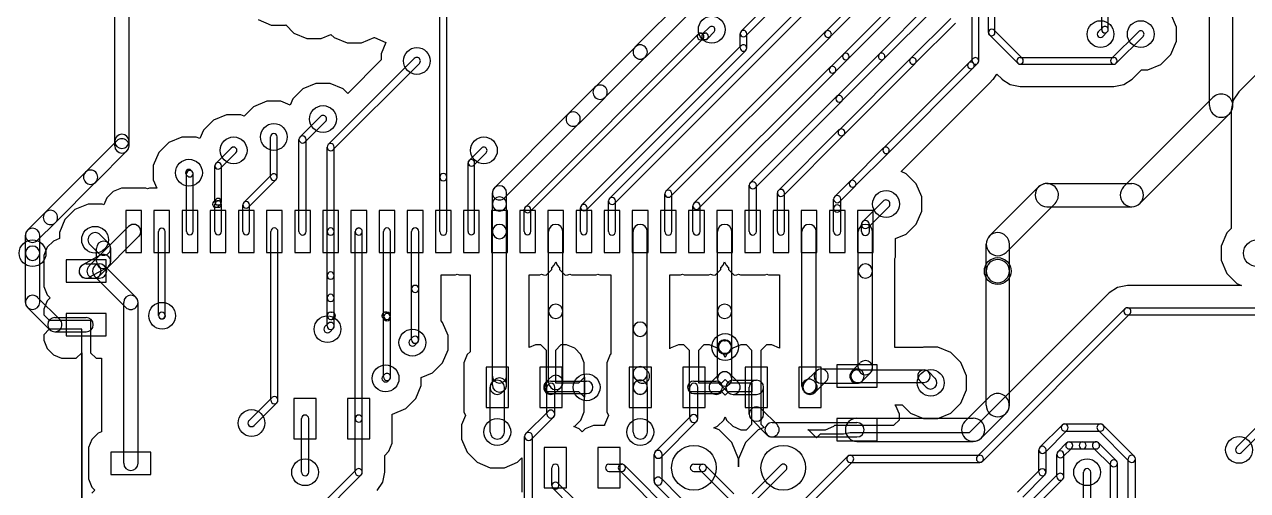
# Model space of a CAD drawing. Extents: x -29274 to 69862, y 24345 to 162744.
# Drawn here: x 15060 to 28745, y 36016 to 41228 of the extents above; entities that cross this region are included whole.
import ezdxf

# ---------------------------------------------------------------- set-up
doc = ezdxf.new("R2010")
doc.units = 0
doc.layers.add('BLACK', color=1, linetype='CONTINUOUS')

msp = doc.modelspace()

# ---------------------------------------------------------------- linework, layer by layer
at = {"layer": 'BLACK'}
for p, q in [((28320, 40320), (28320, 45120)), ((28580, 40320), (28580, 45120)), ((16070, 39921), (16070, 43347)), ((16230, 39921), (16230, 43347)), ((24024, 41147), (24823, 41946)), ((24077, 41094), (24876, 41893)), ((21894, 40977), (22693, 41776)), ((24224, 40896), (25074, 41746)), ((27113, 41170), (27113, 41870)), ((27187, 41170), (27187, 41870)), ((22007, 40864), (22806, 41663)), ((24276, 40844), (25126, 41694)), ((25663, 40820), (25663, 41638)), ((25737, 40820), (25737, 41638)), ((25845, 41138), (25845, 41470)), ((25919, 41138), (25919, 41470)), ((21606, 39283), (23771, 41448)), ((21663, 39226), (23828, 41391)), ((23079, 41152), (23373, 41446)), ((23131, 41100), (23425, 41394)), ((24624, 40897), (25173, 41446)), ((24677, 40844), (25226, 41393)), ((27949, 41199), (27888, 41346)), ((27949, 41199), (27888, 41346)), ((17674, 41282), (17820, 41221)), ((17674, 41282), (17820, 41221)), ((17820, 41221), (17979, 41221)), ((17820, 41221), (17979, 41221)), ((17979, 41221), (17983, 41223)), ((17979, 41221), (17983, 41223)), ((17983, 41223), (18074, 41132)), ((17983, 41223), (18074, 41132)), ((19706, 39520), (19706, 41324)), ((19786, 39520), (19786, 41324)), ((22648, 41122), (22723, 41197)), ((24974, 40846), (25424, 41296)), ((25026, 40794), (25476, 41244)), ((27074, 41146), (27124, 41196)), ((27949, 41040), (27949, 41199)), ((27949, 41040), (27949, 41199)), ((18074, 41132), (18220, 41071)), ((18074, 41132), (18220, 41071)), ((18220, 41071), (18379, 41071)), ((18220, 41071), (18379, 41071)), ((18379, 41071), (18489, 41117)), ((18379, 41071), (18489, 41117)), ((18489, 41117), (18524, 41082)), ((18489, 41117), (18524, 41082)), ((18524, 41082), (18670, 41021)), ((18524, 41082), (18670, 41021)), ((18829, 41021), (18974, 41082)), ((18829, 41021), (18974, 41082)), ((18974, 41082), (18976, 41082)), ((18974, 41082), (18976, 41082)), ((18976, 41082), (19104, 41028)), ((18976, 41082), (19104, 41028)), ((20664, 39186), (22598, 41120)), ((20716, 39134), (22650, 41068)), ((22236, 39363), (24021, 41148)), ((22293, 39306), (24078, 41091)), ((22625, 41132), (22675, 41132)), ((22625, 41058), (22675, 41058)), ((22701, 41069), (22776, 41144)), ((23068, 40965), (23068, 41125)), ((23142, 40965), (23142, 41125)), ((25856, 41111), (26173, 40794)), ((25909, 41164), (26226, 40847)), ((27126, 41094), (27176, 41144)), ((27224, 40846), (27524, 41146)), ((27276, 40794), (27576, 41094)), ((18670, 41021), (18829, 41021)), ((18670, 41021), (18829, 41021)), ((19104, 41028), (19051, 40900)), ((19104, 41028), (19051, 40900)), ((21293, 39206), (23078, 40991)), ((21346, 39153), (23131, 40938)), ((21893, 40976), (21444, 40527)), ((27888, 40894), (27949, 41040)), ((27888, 40894), (27949, 41040)), ((18458, 39885), (19421, 40848)), ((18515, 39828), (19478, 40791)), ((19051, 40831), (18677, 40457)), ((19051, 40831), (18677, 40457)), ((19051, 40900), (19051, 40831)), ((19051, 40900), (19051, 40831)), ((22006, 40863), (21557, 40414)), ((24224, 40896), (24074, 40746)), ((24276, 40844), (24126, 40694)), ((24149, 40422), (24623, 40896)), ((24174, 40047), (24973, 40846)), ((24201, 40370), (24675, 40844)), ((24227, 39994), (25026, 40793)), ((24674, 39847), (25623, 40796)), ((25624, 40796), (25674, 40846)), ((25676, 40744), (25726, 40794)), ((26200, 40857), (27250, 40857)), ((26200, 40783), (27250, 40783)), ((27776, 40782), (27888, 40894)), ((27776, 40782), (27888, 40894)), ((29077, 40903), (28647, 40473)), ((29077, 40903), (28647, 40473)), ((22551, 39228), (24071, 40748)), ((22607, 39172), (24127, 40692)), ((24727, 39794), (25676, 40743)), ((25903, 40617), (25940, 40674)), ((25903, 40617), (25940, 40674)), ((25940, 40674), (25995, 40620)), ((25940, 40674), (25995, 40620)), ((27453, 40617), (27557, 40721)), ((27453, 40617), (27557, 40721)), ((27557, 40721), (27629, 40721)), ((27557, 40721), (27629, 40721)), ((27629, 40721), (27776, 40782)), ((27629, 40721), (27776, 40782)), ((18321, 40569), (18174, 40508)), ((18321, 40569), (18174, 40508)), ((18480, 40569), (18321, 40569)), ((18480, 40569), (18321, 40569)), ((18626, 40508), (18480, 40569)), ((18626, 40508), (18480, 40569)), ((21443, 40526), (21144, 40227)), ((24903, 39617), (25853, 40567)), ((24903, 39617), (25853, 40567)), ((25853, 40567), (25900, 40616)), ((25853, 40567), (25900, 40616)), ((25900, 40616), (25902, 40617)), ((25900, 40616), (25902, 40617)), ((25902, 40617), (25903, 40617)), ((25902, 40617), (25903, 40617)), ((25995, 40620), (25997, 40617)), ((25995, 40620), (25997, 40617)), ((25997, 40617), (26090, 40555)), ((25997, 40617), (26090, 40555)), ((26090, 40555), (26199, 40533)), ((26090, 40555), (26199, 40533)), ((26199, 40533), (26199, 40534)), ((26199, 40534), (26200, 40533)), ((26199, 40533), (26199, 40534)), ((26199, 40534), (26200, 40533)), ((26200, 40533), (27250, 40533)), ((26200, 40533), (27250, 40533)), ((27250, 40533), (27360, 40555)), ((27250, 40533), (27360, 40555)), ((27360, 40555), (27453, 40617)), ((27360, 40555), (27453, 40617)), ((18062, 40396), (18032, 40327)), ((18062, 40396), (18032, 40327)), ((18174, 40508), (18062, 40396)), ((18174, 40508), (18062, 40396)), ((18677, 40457), (18626, 40508)), ((18677, 40457), (18626, 40508)), ((21556, 40413), (21257, 40114)), ((23181, 39457), (24147, 40423)), ((27358, 39412), (28358, 40412)), ((28585, 40380), (28563, 40270)), ((28585, 40380), (28563, 40270)), ((28647, 40473), (28585, 40380)), ((28647, 40473), (28585, 40380)), ((17624, 40308), (17518, 40203)), ((17624, 40308), (17518, 40203)), ((17771, 40369), (17624, 40308)), ((17771, 40369), (17624, 40308)), ((17930, 40369), (17771, 40369)), ((17930, 40369), (17771, 40369)), ((18032, 40327), (17930, 40369)), ((18032, 40327), (17930, 40369)), ((23237, 39401), (24203, 40367)), ((28563, 40270), (28563, 38947)), ((28563, 40270), (28563, 38947)), ((17174, 40158), (17062, 40046)), ((17174, 40158), (17062, 40046)), ((17321, 40219), (17174, 40158)), ((17321, 40219), (17174, 40158)), ((17480, 40219), (17321, 40219)), ((17480, 40219), (17321, 40219)), ((17518, 40203), (17480, 40219)), ((17518, 40203), (17480, 40219)), ((18143, 39970), (18371, 40198)), ((18199, 39914), (18427, 40142)), ((20318, 39402), (21143, 40227)), ((20431, 39289), (21256, 40114)), ((27542, 39228), (28542, 40228)), ((16821, 39969), (16674, 39908)), ((16821, 39969), (16674, 39908)), ((16980, 39969), (16821, 39969)), ((16980, 39969), (16821, 39969)), ((17022, 39952), (16980, 39969)), ((17022, 39952), (16980, 39969)), ((17062, 40046), (17022, 39952)), ((17062, 40046), (17022, 39952)), ((17813, 39520), (17813, 39970)), ((17887, 39520), (17887, 39970)), ((23496, 39372), (24172, 40048)), ((23552, 39316), (24228, 39992)), ((16093, 39926), (15744, 39577)), ((16070, 39870), (16070, 39920)), ((16230, 39870), (16230, 39920)), ((16674, 39908), (16562, 39796)), ((16674, 39908), (16562, 39796)), ((17374, 39846), (17200, 39672)), ((18131, 38913), (18131, 39941)), ((18211, 38913), (18211, 39941)), ((18446, 38912), (18446, 39856)), ((18526, 38912), (18526, 39856)), ((20035, 39707), (20173, 39845)), ((24298, 39472), (24673, 39847)), ((16206, 39813), (15857, 39464)), ((16562, 39796), (16501, 39650)), ((16562, 39796), (16501, 39650)), ((17426, 39794), (17252, 39620)), ((20087, 39655), (20225, 39793)), ((24351, 39419), (24726, 39794)), ((15743, 39576), (15294, 39127)), ((16501, 39650), (16501, 39491)), ((16501, 39650), (16501, 39491)), ((16874, 38913), (16874, 39559)), ((16926, 39596), (16936, 39586)), ((16948, 38913), (16948, 39559)), ((17189, 39246), (17189, 39646)), ((17263, 39246), (17263, 39646)), ((20023, 38912), (20023, 39680)), ((20097, 38912), (20097, 39680)), ((24868, 39583), (24903, 39617)), ((24868, 39583), (24903, 39617)), ((24926, 39558), (24868, 39583)), ((24926, 39558), (24868, 39583)), ((25038, 39446), (24926, 39558)), ((25038, 39446), (24926, 39558)), ((15856, 39463), (15407, 39014)), ((16501, 39491), (16540, 39397)), ((16501, 39491), (16540, 39397)), ((16874, 39544), (16884, 39534)), ((17515, 39238), (17823, 39546)), ((17567, 39186), (17875, 39494)), ((19706, 38912), (19706, 39520)), ((19786, 38912), (19786, 39520)), ((23169, 38913), (23169, 39429)), ((23249, 38913), (23249, 39429)), ((24126, 39303), (24296, 39473)), ((24182, 39247), (24352, 39417)), ((25099, 39299), (25038, 39446)), ((25099, 39299), (25038, 39446)), ((26500, 39450), (27450, 39450)), ((15982, 39289), (15949, 39211)), ((15982, 39289), (15949, 39211)), ((16052, 39359), (15982, 39289)), ((16052, 39359), (15982, 39289)), ((16144, 39397), (16052, 39359)), ((16144, 39397), (16052, 39359)), ((16320, 39397), (16144, 39397)), ((16320, 39397), (16144, 39397)), ((16419, 39397), (16320, 39397)), ((16419, 39397), (16320, 39397)), ((16438, 39389), (16419, 39397)), ((16438, 39389), (16419, 39397)), ((16459, 39397), (16438, 39389)), ((16459, 39397), (16438, 39389)), ((16540, 39397), (16459, 39397)), ((16540, 39397), (16459, 39397)), ((20295, 39221), (20295, 39345)), ((20455, 39221), (20455, 39345)), ((22224, 38912), (22224, 39334)), ((22304, 38912), (22304, 39334)), ((23484, 38912), (23484, 39344)), ((23564, 38912), (23564, 39344)), ((25099, 39140), (25099, 39299)), ((25099, 39140), (25099, 39299)), ((25859, 38863), (26407, 39411)), ((15624, 39158), (15512, 39046)), ((15624, 39158), (15512, 39046)), ((15771, 39219), (15624, 39158)), ((15771, 39219), (15624, 39158)), ((15930, 39219), (15771, 39219)), ((15930, 39219), (15771, 39219)), ((15949, 39211), (15930, 39219)), ((15949, 39211), (15930, 39219)), ((16369, 39148), (16193, 39148)), ((16193, 39148), (16193, 38676)), ((16369, 38676), (16369, 39148)), ((16684, 39148), (16508, 39148)), ((16508, 39148), (16508, 38676)), ((16684, 38676), (16684, 39148)), ((16999, 39148), (16823, 39148)), ((16823, 39148), (16823, 38676)), ((16999, 38676), (16999, 39148)), ((17314, 39148), (17138, 39148)), ((17138, 39148), (17138, 38676)), ((17200, 39272), (17174, 39246)), ((17189, 38912), (17189, 39220)), ((17200, 39257), (17226, 39257)), ((17200, 39183), (17226, 39183)), ((17252, 39220), (17226, 39194)), ((17263, 38912), (17263, 39220)), ((17314, 38676), (17314, 39148)), ((17629, 39148), (17453, 39148)), ((17453, 39148), (17453, 38676)), ((17504, 38913), (17504, 39211)), ((17578, 38913), (17578, 39211)), ((17629, 38676), (17629, 39148)), ((17944, 39148), (17768, 39148)), ((17768, 39148), (17768, 38676)), ((17944, 38676), (17944, 39148)), ((18259, 39148), (18083, 39148)), ((18083, 39148), (18083, 38676)), ((18259, 38676), (18259, 39148)), ((18574, 39148), (18398, 39148)), ((18398, 39148), (18398, 38676)), ((18574, 38676), (18574, 39148)), ((18889, 39148), (18713, 39148)), ((18713, 39148), (18713, 38676)), ((18889, 38676), (18889, 39148)), ((19204, 39148), (19028, 39148)), ((19028, 39148), (19028, 38676)), ((19204, 38676), (19204, 39148)), ((19519, 39148), (19343, 39148)), ((19343, 39148), (19343, 38676)), ((19519, 38676), (19519, 39148)), ((19834, 39148), (19658, 39148)), ((19658, 39148), (19658, 38676)), ((19834, 38676), (19834, 39148)), ((20148, 39148), (19972, 39148)), ((19972, 39148), (19972, 38676)), ((20148, 38676), (20148, 39148)), ((20463, 39148), (20287, 39148)), ((20287, 39148), (20287, 38676)), ((20295, 38912), (20295, 39220)), ((20455, 38912), (20455, 39220)), ((20463, 38676), (20463, 39148)), ((20777, 39148), (20601, 39148)), ((20601, 39148), (20601, 38676)), ((20652, 38913), (20652, 39159)), ((20726, 38913), (20726, 39159)), ((20777, 38676), (20777, 39148)), ((21092, 39148), (20916, 39148)), ((20916, 39148), (20916, 38676)), ((21092, 38676), (21092, 39148)), ((21407, 39148), (21231, 39148)), ((21231, 39148), (21231, 38676)), ((21282, 38913), (21282, 39179)), ((21356, 38913), (21356, 39179)), ((21407, 38676), (21407, 39148)), ((21722, 39148), (21546, 39148)), ((21546, 39148), (21546, 38676)), ((21594, 38912), (21594, 39254)), ((21674, 38912), (21674, 39254)), ((21722, 38676), (21722, 39148)), ((22037, 39148), (21861, 39148)), ((21861, 39148), (21861, 38676)), ((22037, 38676), (22037, 39148)), ((22352, 39148), (22176, 39148)), ((22176, 39148), (22176, 38676)), ((22352, 38676), (22352, 39148)), ((22667, 39148), (22491, 39148)), ((22491, 39148), (22491, 38676)), ((22539, 38913), (22539, 39199)), ((22619, 38913), (22619, 39199)), ((22667, 38676), (22667, 39148)), ((22982, 39148), (22806, 39148)), ((22806, 39148), (22806, 38676)), ((22982, 38676), (22982, 39148)), ((23297, 39148), (23121, 39148)), ((23121, 39148), (23121, 38676)), ((23297, 38676), (23297, 39148)), ((23612, 39148), (23436, 39148)), ((23436, 39148), (23436, 38676)), ((23612, 38676), (23612, 39148)), ((23927, 39148), (23751, 39148)), ((23751, 39148), (23751, 38676)), ((23927, 38676), (23927, 39148)), ((24242, 39148), (24066, 39148)), ((24066, 39148), (24066, 38676)), ((24114, 39170), (24114, 39274)), ((24114, 38912), (24114, 39170)), ((24194, 39170), (24194, 39274)), ((24194, 38912), (24194, 39170)), ((24242, 38676), (24242, 39148)), ((24557, 39148), (24381, 39148)), ((24381, 39148), (24381, 38676)), ((24437, 39022), (24667, 39252)), ((24501, 38958), (24731, 39188)), ((24557, 38676), (24557, 39148)), ((26043, 38679), (26591, 39227)), ((26500, 39190), (27450, 39190)), ((15293, 39126), (15094, 38927)), ((15406, 39013), (15207, 38814)), ((15512, 39046), (15451, 38900)), ((15512, 39046), (15451, 38900)), ((25038, 38994), (25099, 39140)), ((25038, 38994), (25099, 39140)), ((15070, 38670), (15070, 38870)), ((15230, 38670), (15230, 38870)), ((15451, 38900), (15451, 38834)), ((15451, 38900), (15451, 38834)), ((15783, 38527), (16224, 38968)), ((15906, 38877), (16001, 38782)), ((16559, 37974), (16559, 38912)), ((16633, 37974), (16633, 38912)), ((17816, 37026), (17816, 38912)), ((17896, 37026), (17896, 38912)), ((18446, 38420), (18446, 38912)), ((18526, 38420), (18526, 38912)), ((18760, 36821), (18760, 38911)), ((18840, 36821), (18840, 38911)), ((19076, 37970), (19076, 38912)), ((19156, 37970), (19156, 38912)), ((19391, 38270), (19391, 38912)), ((19471, 38270), (19471, 38912)), ((20295, 37196), (20295, 38912)), ((20295, 37296), (20295, 38912)), ((20455, 37196), (20455, 38912)), ((20455, 37296), (20455, 38912)), ((20924, 38020), (20924, 38912)), ((21084, 38020), (21084, 38912)), ((21869, 37820), (21869, 38912)), ((22029, 37820), (22029, 38912)), ((22814, 38020), (22814, 38912)), ((22974, 38020), (22974, 38912)), ((23759, 37182), (23759, 38912)), ((23919, 37182), (23919, 38912)), ((24389, 38470), (24389, 38912)), ((24424, 38913), (24424, 38989)), ((24514, 38913), (24514, 38989)), ((24549, 38470), (24549, 38912)), ((24806, 38833), (24926, 38882)), ((24806, 38833), (24926, 38882)), ((24926, 38882), (25038, 38994)), ((24926, 38882), (25038, 38994)), ((28512, 38896), (28451, 38750)), ((28512, 38896), (28451, 38750)), ((28563, 38947), (28512, 38896)), ((28563, 38947), (28512, 38896)), ((15314, 38736), (15276, 38645)), ((15314, 38736), (15276, 38645)), ((15384, 38806), (15314, 38736)), ((15384, 38806), (15314, 38736)), ((15451, 38834), (15384, 38806)), ((15451, 38834), (15384, 38806)), ((15793, 38764), (15888, 38669)), ((15896, 38414), (16337, 38855)), ((24806, 38725), (24806, 38833)), ((24806, 38725), (24806, 38833)), ((25820, 38470), (25820, 38770)), ((26080, 38470), (26080, 38770)), ((28451, 38750), (28451, 38591)), ((28451, 38750), (28451, 38591)), ((15070, 38120), (15070, 38670)), ((15230, 38120), (15230, 38670)), ((15276, 38645), (15276, 38546)), ((15276, 38645), (15276, 38546)), ((15975, 38595), (15525, 38595)), ((15525, 38595), (15525, 38345)), ((15905, 38646), (15712, 38541)), ((15865, 38577), (15865, 38725)), ((15975, 38345), (15975, 38595)), ((16025, 38577), (16025, 38725)), ((16193, 38676), (16369, 38676)), ((16508, 38676), (16684, 38676)), ((16823, 38676), (16999, 38676)), ((17138, 38676), (17314, 38676)), ((17453, 38676), (17629, 38676)), ((17768, 38676), (17944, 38676)), ((18083, 38676), (18259, 38676)), ((18398, 38676), (18574, 38676)), ((18713, 38676), (18889, 38676)), ((19028, 38676), (19204, 38676)), ((19343, 38676), (19519, 38676)), ((19658, 38676), (19834, 38676)), ((19972, 38676), (20148, 38676)), ((20287, 38676), (20463, 38676)), ((20601, 38676), (20777, 38676)), ((20916, 38676), (21092, 38676)), ((21231, 38676), (21407, 38676)), ((21546, 38676), (21722, 38676)), ((21861, 38676), (22037, 38676)), ((22176, 38676), (22352, 38676)), ((22491, 38676), (22667, 38676)), ((22806, 38676), (22982, 38676)), ((23121, 38676), (23297, 38676)), ((23436, 38676), (23612, 38676)), ((23751, 38676), (23927, 38676)), ((24066, 38676), (24242, 38676)), ((24381, 38676), (24557, 38676)), ((24799, 38610), (24806, 38626)), ((24799, 38610), (24806, 38626)), ((24799, 38470), (24799, 38610)), ((24799, 38470), (24799, 38610)), ((24806, 38626), (24806, 38725)), ((24806, 38626), (24806, 38725)), ((15276, 38546), (15276, 38296)), ((15276, 38546), (15276, 38296)), ((15750, 38550), (15900, 38550)), ((15750, 38550), (15838, 38550)), ((15982, 38505), (15789, 38400)), ((16306, 38177), (15957, 38526)), ((20898, 38426), (20960, 38488)), ((20898, 38426), (20960, 38488)), ((20960, 38507), (20988, 38535)), ((20960, 38507), (20988, 38535)), ((20960, 38488), (20960, 38507)), ((20960, 38488), (20960, 38507)), ((20988, 38535), (21004, 38574)), ((20988, 38535), (21004, 38574)), ((21004, 38574), (21020, 38535)), ((21004, 38574), (21020, 38535)), ((21020, 38535), (21048, 38507)), ((21020, 38535), (21048, 38507)), ((21048, 38507), (21048, 38488)), ((21048, 38507), (21048, 38488)), ((21048, 38488), (21110, 38426)), ((21048, 38488), (21110, 38426)), ((22788, 38426), (22850, 38488)), ((22788, 38426), (22850, 38488)), ((22850, 38507), (22878, 38535)), ((22850, 38507), (22878, 38535)), ((22850, 38488), (22850, 38507)), ((22850, 38488), (22850, 38507)), ((22878, 38535), (22894, 38574)), ((22878, 38535), (22894, 38574)), ((22894, 38574), (22910, 38535)), ((22894, 38574), (22910, 38535)), ((22910, 38535), (22938, 38507)), ((22910, 38535), (22938, 38507)), ((22938, 38507), (22938, 38488)), ((22938, 38507), (22938, 38488)), ((22938, 38488), (23000, 38426)), ((22938, 38488), (23000, 38426)), ((24389, 37390), (24389, 38470)), ((24549, 37390), (24549, 38470)), ((24799, 37615), (24799, 38470)), ((24799, 37615), (24799, 38470)), ((25820, 36970), (25820, 38470)), ((26080, 36970), (26080, 38470)), ((28451, 38591), (28512, 38444)), ((28451, 38591), (28512, 38444)), ((15525, 38345), (15975, 38345)), ((15750, 38390), (15900, 38390)), ((15750, 38390), (15838, 38390)), ((16193, 38064), (15844, 38413)), ((18446, 37856), (18446, 38420)), ((18446, 38170), (18446, 38420)), ((18526, 37856), (18526, 38420)), ((18526, 38170), (18526, 38420)), ((19721, 38270), (19721, 38427)), ((19721, 38427), (19883, 38427)), ((19721, 38270), (19721, 38427)), ((19721, 38427), (19883, 38427)), ((19883, 38427), (19902, 38436)), ((19883, 38427), (19902, 38436)), ((19902, 38436), (19922, 38427)), ((19902, 38436), (19922, 38427)), ((19922, 38427), (20021, 38427)), ((19922, 38427), (20021, 38427)), ((20021, 38427), (20045, 38427)), ((20021, 38427), (20045, 38427)), ((20045, 38427), (20045, 37567)), ((20045, 38427), (20045, 37567)), ((20705, 37615), (20705, 38427)), ((20705, 38427), (20826, 38427)), ((20705, 37615), (20705, 38427)), ((20705, 38427), (20826, 38427)), ((20826, 38427), (20846, 38436)), ((20826, 38427), (20846, 38436)), ((20846, 38436), (20867, 38427)), ((20846, 38436), (20867, 38427)), ((20867, 38427), (20898, 38426)), ((20867, 38427), (20898, 38426)), ((21110, 38426), (21141, 38427)), ((21110, 38426), (21141, 38427)), ((21141, 38427), (21161, 38436)), ((21141, 38427), (21161, 38436)), ((21161, 38436), (21181, 38427)), ((21161, 38436), (21181, 38427)), ((21181, 38427), (21280, 38427)), ((21181, 38427), (21280, 38427)), ((21280, 38427), (21456, 38427)), ((21280, 38427), (21456, 38427)), ((21456, 38427), (21476, 38436)), ((21456, 38427), (21476, 38436)), ((21476, 38436), (21496, 38427)), ((21476, 38436), (21496, 38427)), ((21496, 38427), (21595, 38427)), ((21496, 38427), (21595, 38427)), ((21595, 38427), (21619, 38427)), ((21595, 38427), (21619, 38427)), ((21619, 38427), (21619, 37820)), ((21619, 38427), (21619, 37820)), ((22279, 37820), (22279, 38427)), ((22279, 38427), (22401, 38427)), ((22279, 37820), (22279, 38427)), ((22279, 38427), (22401, 38427)), ((22401, 38427), (22421, 38436)), ((22401, 38427), (22421, 38436)), ((22421, 38436), (22441, 38427)), ((22421, 38436), (22441, 38427)), ((22441, 38427), (22540, 38427)), ((22441, 38427), (22540, 38427)), ((22540, 38427), (22716, 38427)), ((22540, 38427), (22716, 38427)), ((22716, 38427), (22736, 38436)), ((22716, 38427), (22736, 38436)), ((22736, 38436), (22757, 38427)), ((22736, 38436), (22757, 38427)), ((22757, 38427), (22788, 38426)), ((22757, 38427), (22788, 38426)), ((23000, 38426), (23031, 38427)), ((23000, 38426), (23031, 38427)), ((23031, 38427), (23051, 38436)), ((23031, 38427), (23051, 38436)), ((23051, 38436), (23071, 38427)), ((23051, 38436), (23071, 38427)), ((23071, 38427), (23170, 38427)), ((23071, 38427), (23170, 38427)), ((23170, 38427), (23346, 38427)), ((23170, 38427), (23346, 38427)), ((23346, 38427), (23366, 38436)), ((23346, 38427), (23366, 38436)), ((23366, 38436), (23386, 38427)), ((23366, 38436), (23386, 38427)), ((23386, 38427), (23485, 38427)), ((23386, 38427), (23485, 38427)), ((23485, 38427), (23509, 38427)), ((23485, 38427), (23509, 38427)), ((23509, 38427), (23509, 37609)), ((23509, 38427), (23509, 37609)), ((28512, 38444), (28624, 38332)), ((28512, 38444), (28624, 38332)), ((28624, 38332), (28676, 38310)), ((28624, 38332), (28676, 38310)), ((15276, 38296), (15314, 38204)), ((15276, 38296), (15314, 38204)), ((15314, 38204), (15348, 38170)), ((15314, 38204), (15348, 38170)), ((19391, 37702), (19391, 38270)), ((19471, 37702), (19471, 38270)), ((19721, 37913), (19721, 38270)), ((19721, 37913), (19721, 38270)), ((27195, 38225), (25630, 36660)), ((27195, 38225), (25630, 36660)), ((27289, 38288), (27195, 38225)), ((27289, 38288), (27195, 38225)), ((27400, 38310), (27289, 38288)), ((27400, 38310), (27289, 38288)), ((28676, 38310), (27400, 38310)), ((28676, 38310), (27400, 38310)), ((15094, 38063), (15343, 37814)), ((15207, 38176), (15456, 37927)), ((15314, 38136), (15276, 38044)), ((15314, 38136), (15276, 38044)), ((15348, 38170), (15314, 38136)), ((15348, 38170), (15314, 38136)), ((16170, 36320), (16170, 38120)), ((16330, 36320), (16330, 38120)), ((18446, 37970), (18446, 38170)), ((18526, 37970), (18526, 38170)), ((25722, 36399), (27371, 38048)), ((27400, 38060), (29900, 38060)), ((15276, 38044), (15275, 37982)), ((15276, 38044), (15275, 37982)), ((15275, 37982), (15337, 37920)), ((15275, 37982), (15337, 37920)), ((15337, 37920), (15650, 37920)), ((15337, 37920), (15650, 37920)), ((15400, 37950), (15750, 37950)), ((15975, 37995), (15525, 37995)), ((15525, 37995), (15525, 37745)), ((15650, 37920), (15700, 37920)), ((15650, 37920), (15700, 37920)), ((15700, 37920), (15800, 37920)), ((15700, 37920), (15800, 37920)), ((15800, 37920), (15800, 37820)), ((15800, 37920), (15800, 37820)), ((15975, 37745), (15975, 37995)), ((16570, 37947), (16573, 37944)), ((16623, 38000), (16626, 37997)), ((18486, 38010), (18500, 38010)), ((18486, 38010), (18500, 38010)), ((18486, 38010), (18500, 38010)), ((18486, 37930), (18500, 37930)), ((18486, 37930), (18500, 37930)), ((18486, 37930), (18500, 37930)), ((19087, 37926), (19072, 37941)), ((19076, 37286), (19076, 37954)), ((19100, 38010), (19116, 38010)), ((19100, 37930), (19116, 37930)), ((19144, 37983), (19129, 37998)), ((19156, 37286), (19156, 37954)), ((19738, 37896), (19721, 37913)), ((19738, 37896), (19721, 37913)), ((20924, 37224), (20924, 38020)), ((21084, 37224), (21084, 38020)), ((22814, 37620), (22814, 38020)), ((22974, 37620), (22974, 38020)), ((25779, 36342), (27428, 37991)), ((27400, 37980), (29900, 37980)), ((15337, 37820), (15275, 37758)), ((15337, 37820), (15275, 37758)), ((15700, 37820), (15337, 37820)), ((15700, 37820), (15337, 37820)), ((15400, 37790), (15750, 37790)), ((15700, 37557), (15700, 37820)), ((15700, 37557), (15700, 37820)), ((15800, 37820), (15800, 37770)), ((15800, 37820), (15800, 37770)), ((18457, 37884), (18422, 37849)), ((18422, 37849), (18457, 37884)), ((18514, 37827), (18479, 37792)), ((18479, 37792), (18514, 37827)), ((19799, 37749), (19738, 37896)), ((19799, 37749), (19738, 37896)), ((21619, 37820), (21619, 37541)), ((21619, 37820), (21619, 37541)), ((21869, 37172), (21869, 37820)), ((21869, 37322), (21869, 37820)), ((22029, 37172), (22029, 37820)), ((22029, 37322), (22029, 37820)), ((22279, 37601), (22279, 37820)), ((22279, 37601), (22279, 37820)), ((15275, 37758), (15276, 37696)), ((15275, 37758), (15276, 37696)), ((15276, 37696), (15314, 37604)), ((15276, 37696), (15314, 37604)), ((15525, 37745), (15975, 37745)), ((15800, 37770), (15800, 37557)), ((15800, 37770), (15800, 37557)), ((19402, 37729), (19372, 37699)), ((19458, 37673), (19428, 37643)), ((19799, 37590), (19799, 37749)), ((19799, 37590), (19799, 37749)), ((20776, 37644), (20705, 37615)), ((20776, 37644), (20705, 37615)), ((20838, 37645), (20776, 37644)), ((20838, 37645), (20776, 37644)), ((20900, 37583), (20838, 37645)), ((20900, 37583), (20838, 37645)), ((21062, 37645), (21000, 37583)), ((21062, 37645), (21000, 37583)), ((21124, 37644), (21062, 37645)), ((21124, 37644), (21062, 37645)), ((21216, 37606), (21124, 37644)), ((21216, 37606), (21124, 37644)), ((22376, 37644), (22284, 37606)), ((22376, 37644), (22284, 37606)), ((22438, 37645), (22376, 37644)), ((22438, 37645), (22376, 37644)), ((22500, 37583), (22438, 37645)), ((22500, 37583), (22438, 37645)), ((22662, 37645), (22600, 37583)), ((22662, 37645), (22600, 37583)), ((22724, 37644), (22662, 37645)), ((22724, 37644), (22662, 37645)), ((22816, 37606), (22724, 37644)), ((22816, 37606), (22724, 37644)), ((22894, 37690), (22900, 37690)), ((22894, 37690), (22900, 37690)), ((22894, 37690), (22900, 37690)), ((23076, 37644), (22984, 37606)), ((23076, 37644), (22984, 37606)), ((23138, 37645), (23076, 37644)), ((23138, 37645), (23076, 37644)), ((23200, 37583), (23138, 37645)), ((23200, 37583), (23138, 37645)), ((23362, 37645), (23300, 37583)), ((23362, 37645), (23300, 37583)), ((23424, 37644), (23362, 37645)), ((23424, 37644), (23362, 37645)), ((23509, 37609), (23424, 37644)), ((23509, 37609), (23424, 37644)), ((15314, 37604), (15384, 37534)), ((15314, 37604), (15384, 37534)), ((15384, 37534), (15475, 37496)), ((15384, 37534), (15475, 37496)), ((15638, 37495), (15700, 37557)), ((15638, 37495), (15700, 37557)), ((15700, 35010), (15700, 37557)), ((15700, 37557), (15700, 35010)), ((15700, 35010), (15700, 37557)), ((15700, 37557), (15700, 35010)), ((15800, 37557), (15862, 37495)), ((15800, 37557), (15862, 37495)), ((19738, 37444), (19799, 37590)), ((19738, 37444), (19799, 37590)), ((20014, 37536), (19976, 37445)), ((20014, 37536), (19976, 37445)), ((20045, 37567), (20014, 37536)), ((20045, 37567), (20014, 37536)), ((20900, 37270), (20900, 37583)), ((20900, 37270), (20900, 37583)), ((21000, 37583), (21000, 37220)), ((21000, 37583), (21000, 37220)), ((21286, 37536), (21216, 37606)), ((21286, 37536), (21216, 37606)), ((21324, 37445), (21286, 37536)), ((21324, 37445), (21286, 37536)), ((21614, 37536), (21576, 37445)), ((21614, 37536), (21576, 37445)), ((21619, 37541), (21614, 37536)), ((21619, 37541), (21614, 37536)), ((22284, 37606), (22279, 37601)), ((22284, 37606), (22279, 37601)), ((22500, 37270), (22500, 37583)), ((22500, 37270), (22500, 37583)), ((22600, 37583), (22600, 37220)), ((22600, 37583), (22600, 37220)), ((22814, 37264), (22814, 37620)), ((22886, 37536), (22816, 37606)), ((22886, 37536), (22816, 37606)), ((22900, 37503), (22886, 37536)), ((22900, 37503), (22886, 37536)), ((22894, 37550), (22900, 37550)), ((22894, 37550), (22900, 37550)), ((22894, 37550), (22900, 37550)), ((22914, 37536), (22900, 37503)), ((22914, 37536), (22900, 37503)), ((22984, 37606), (22914, 37536)), ((22984, 37606), (22914, 37536)), ((22974, 37264), (22974, 37620)), ((23200, 37220), (23200, 37583)), ((23200, 37220), (23200, 37583)), ((23300, 37583), (23300, 37270)), ((23300, 37583), (23300, 37270)), ((25111, 37615), (24799, 37615)), ((25111, 37615), (24799, 37615)), ((25121, 37619), (25111, 37615)), ((25121, 37619), (25111, 37615)), ((25280, 37619), (25121, 37619)), ((25280, 37619), (25121, 37619)), ((25426, 37558), (25280, 37619)), ((25426, 37558), (25280, 37619)), ((25538, 37446), (25426, 37558)), ((25538, 37446), (25426, 37558)), ((15475, 37496), (15574, 37496)), ((15475, 37496), (15574, 37496)), ((15574, 37496), (15638, 37495)), ((15574, 37496), (15638, 37495)), ((15862, 37495), (15920, 37496)), ((15862, 37495), (15920, 37496)), ((15920, 37496), (15920, 36671)), ((15920, 37496), (15920, 36671)), ((19626, 37332), (19738, 37444)), ((19626, 37332), (19738, 37444)), ((19976, 37445), (19976, 37346)), ((19976, 37445), (19976, 37346)), ((20225, 37395), (20225, 36945)), ((20475, 37395), (20225, 37395)), ((20475, 36945), (20475, 37395)), ((20825, 37395), (20825, 36945)), ((21075, 37395), (20825, 37395)), ((21075, 36945), (21075, 37395)), ((21324, 37346), (21324, 37445)), ((21324, 37346), (21324, 37445)), ((21576, 37445), (21576, 37346)), ((21576, 37445), (21576, 37346)), ((21825, 37395), (21825, 36945)), ((22075, 37395), (21825, 37395)), ((22006, 37377), (22031, 37352)), ((22075, 36945), (22075, 37395)), ((22425, 37395), (22425, 36945)), ((22675, 37395), (22425, 37395)), ((22675, 36945), (22675, 37395)), ((23375, 37395), (23125, 37395)), ((23125, 37395), (23125, 36945)), ((23375, 36945), (23375, 37395)), ((23975, 37395), (23725, 37395)), ((23725, 37395), (23725, 36945)), ((23975, 36945), (23975, 37395)), ((23975, 37375), (24375, 37375)), ((24600, 37420), (24150, 37420)), ((24150, 37420), (24150, 37170)), ((24412, 37445), (24319, 37352)), ((24375, 37365), (25125, 37365)), ((24600, 37170), (24600, 37420)), ((25599, 37299), (25538, 37446)), ((25599, 37299), (25538, 37446)), ((19072, 37299), (19087, 37314)), ((19129, 37242), (19144, 37257)), ((19499, 37280), (19626, 37332)), ((19499, 37280), (19626, 37332)), ((19499, 37190), (19499, 37280)), ((19499, 37190), (19499, 37280)), ((19976, 37346), (19976, 36896)), ((19976, 37346), (19976, 36896)), ((20317, 37252), (20293, 37228)), ((20947, 37280), (20894, 37227)), ((20900, 37220), (20900, 37270)), ((20900, 37220), (20900, 37270)), ((20950, 37240), (21350, 37240)), ((21263, 37220), (21325, 37282)), ((21263, 37220), (21325, 37282)), ((21325, 37282), (21324, 37346)), ((21325, 37282), (21324, 37346)), ((21325, 37058), (21325, 37282)), ((21325, 37282), (21325, 37058)), ((21325, 37058), (21325, 37282)), ((21325, 37282), (21325, 37058)), ((21576, 37346), (21576, 36896)), ((21576, 37346), (21576, 36896)), ((21893, 37264), (21918, 37239)), ((22500, 37220), (22500, 37270)), ((22500, 37220), (22500, 37270)), ((22550, 37240), (22800, 37240)), ((22744, 37227), (22837, 37320)), ((22863, 37220), (22900, 37257)), ((22863, 37220), (22900, 37257)), ((22900, 37257), (22937, 37220)), ((22900, 37257), (22937, 37220)), ((23044, 37227), (22951, 37320)), ((22988, 37250), (23250, 37250)), ((23300, 37270), (23300, 37220)), ((23300, 37270), (23300, 37220)), ((23918, 37352), (23793, 37227)), ((23896, 37238), (23906, 37228)), ((24031, 37239), (23906, 37114)), ((24375, 37225), (25125, 37225)), ((24525, 37332), (24432, 37239)), ((25150, 37171), (25075, 37246)), ((25249, 37270), (25174, 37345)), ((25599, 37140), (25599, 37299)), ((25599, 37140), (25599, 37299)), ((19438, 37044), (19499, 37190)), ((19438, 37044), (19499, 37190)), ((20270, 36670), (20270, 37170)), ((20431, 37138), (20407, 37114)), ((20430, 36670), (20430, 37170)), ((20900, 37120), (20900, 37220)), ((20900, 37120), (20900, 37220)), ((21000, 37120), (20900, 37120)), ((21000, 37120), (20900, 37120)), ((20905, 36870), (20905, 37170)), ((20950, 37100), (21350, 37100)), ((20995, 36870), (20995, 37170)), ((21000, 37220), (21263, 37220)), ((21000, 37220), (21263, 37220)), ((21050, 37120), (21000, 37120)), ((21050, 37120), (21000, 37120)), ((21060, 37167), (21007, 37114)), ((21263, 37120), (21050, 37120)), ((21263, 37120), (21050, 37120)), ((21325, 37058), (21263, 37120)), ((21325, 37058), (21263, 37120)), ((21870, 36670), (21870, 37170)), ((22030, 36670), (22030, 37170)), ((22500, 37120), (22500, 37220)), ((22500, 37120), (22500, 37220)), ((22600, 37120), (22500, 37120)), ((22600, 37120), (22500, 37120)), ((22505, 36820), (22505, 37170)), ((22550, 37100), (22800, 37100)), ((22595, 36820), (22595, 37170)), ((22600, 37220), (22863, 37220)), ((22600, 37220), (22863, 37220)), ((22650, 37120), (22600, 37120)), ((22650, 37120), (22600, 37120)), ((22863, 37120), (22650, 37120)), ((22863, 37120), (22650, 37120)), ((22931, 37114), (22838, 37207)), ((22857, 37114), (22950, 37207)), ((22900, 37083), (22863, 37120)), ((22900, 37083), (22863, 37120)), ((22937, 37120), (22900, 37083)), ((22937, 37120), (22900, 37083)), ((22937, 37220), (23200, 37220)), ((22937, 37220), (23200, 37220)), ((23200, 37120), (22937, 37120)), ((23200, 37120), (22937, 37120)), ((22988, 37090), (23250, 37090)), ((23170, 36870), (23170, 37170)), ((23200, 37120), (23200, 37220)), ((23200, 37220), (23200, 37120)), ((23200, 37120), (23200, 37220)), ((23200, 37220), (23200, 37120)), ((23200, 36757), (23200, 37120)), ((23200, 36757), (23200, 37120)), ((23300, 37220), (23300, 37120)), ((23300, 37220), (23300, 37120)), ((23300, 37120), (23300, 37070)), ((23300, 37120), (23300, 37070)), ((23330, 36870), (23330, 37170)), ((23782, 37124), (23792, 37114)), ((23975, 37215), (24375, 37215)), ((24150, 37170), (24600, 37170)), ((25538, 36994), (25599, 37140)), ((25538, 36994), (25599, 37140)), ((28622, 36499), (29271, 37148)), ((28679, 36442), (29328, 37091)), ((17828, 37054), (17572, 36798)), ((17884, 36998), (17628, 36742)), ((18075, 37045), (18075, 36595)), ((18325, 37045), (18075, 37045)), ((18325, 36595), (18325, 37045)), ((18675, 37045), (18675, 36595)), ((18925, 37045), (18675, 37045)), ((18925, 36595), (18925, 37045)), ((19326, 36932), (19438, 37044)), ((19326, 36932), (19438, 37044)), ((21324, 36994), (21325, 37058)), ((21324, 36994), (21325, 37058)), ((21324, 36895), (21324, 36994)), ((21324, 36895), (21324, 36994)), ((23300, 37070), (23300, 36757)), ((23300, 37070), (23300, 36757)), ((24811, 36961), (24797, 36975)), ((24797, 36975), (24881, 36975)), ((24811, 36961), (24797, 36975)), ((24797, 36975), (24881, 36975)), ((24849, 36869), (24811, 36961)), ((24849, 36869), (24811, 36961)), ((24881, 36975), (24974, 36882)), ((24881, 36975), (24974, 36882)), ((25426, 36882), (25538, 36994)), ((25426, 36882), (25538, 36994)), ((25583, 36788), (25857, 37062)), ((18160, 36220), (18160, 36820)), ((18240, 36220), (18240, 36820)), ((18760, 36220), (18760, 36820)), ((18840, 36220), (18840, 36820)), ((19174, 36644), (19174, 36871)), ((19174, 36871), (19179, 36871)), ((19174, 36644), (19174, 36871)), ((19174, 36871), (19179, 36871)), ((19179, 36871), (19326, 36932)), ((19179, 36871), (19326, 36932)), ((19993, 36853), (19951, 36750)), ((19993, 36853), (19951, 36750)), ((19976, 36896), (19993, 36853)), ((19976, 36896), (19993, 36853)), ((20225, 36945), (20475, 36945)), ((20669, 36652), (20918, 36901)), ((20732, 36589), (20981, 36838)), ((20825, 36945), (21075, 36945)), ((21286, 36804), (21324, 36895)), ((21286, 36804), (21324, 36895)), ((21593, 36853), (21551, 36750)), ((21593, 36853), (21551, 36750)), ((21576, 36896), (21593, 36853)), ((21576, 36896), (21593, 36853)), ((21825, 36945), (22075, 36945)), ((22518, 36851), (22119, 36452)), ((22425, 36945), (22675, 36945)), ((22886, 36804), (22900, 36838)), ((22886, 36804), (22900, 36838)), ((22900, 36838), (22914, 36804)), ((22900, 36838), (22914, 36804)), ((23125, 36945), (23375, 36945)), ((23481, 36753), (23307, 36927)), ((23725, 36945), (23975, 36945)), ((24600, 36820), (24150, 36820)), ((24150, 36820), (24150, 36570)), ((24375, 36825), (25675, 36825)), ((24600, 36570), (24600, 36820)), ((24850, 36807), (24849, 36869)), ((24850, 36807), (24849, 36869)), ((24974, 36882), (25120, 36821)), ((24974, 36882), (25120, 36821)), ((25120, 36821), (25279, 36821)), ((25120, 36821), (25279, 36821)), ((25279, 36821), (25426, 36882)), ((25279, 36821), (25426, 36882)), ((25767, 36604), (26041, 36878)), ((19951, 36750), (19951, 36591)), ((19951, 36750), (19951, 36591)), ((21207, 36731), (21216, 36734)), ((21207, 36731), (21216, 36734)), ((21266, 36706), (21207, 36731)), ((21266, 36706), (21207, 36731)), ((21216, 36734), (21286, 36804)), ((21216, 36734), (21286, 36804)), ((21300, 36672), (21266, 36706)), ((21300, 36672), (21266, 36706)), ((21334, 36706), (21300, 36672)), ((21334, 36706), (21300, 36672)), ((21426, 36744), (21334, 36706)), ((21426, 36744), (21334, 36706)), ((21551, 36744), (21426, 36744)), ((21551, 36744), (21426, 36744)), ((21551, 36750), (21551, 36744)), ((21551, 36750), (21551, 36744)), ((22581, 36788), (22182, 36389)), ((22774, 36718), (22816, 36734)), ((22774, 36718), (22816, 36734)), ((22833, 36693), (22774, 36718)), ((22833, 36693), (22774, 36718)), ((22816, 36734), (22886, 36804)), ((22816, 36734), (22886, 36804)), ((22973, 36552), (22833, 36693)), ((22973, 36552), (22833, 36693)), ((22914, 36804), (22984, 36734)), ((22914, 36804), (22984, 36734)), ((22984, 36734), (23076, 36696)), ((22984, 36734), (23076, 36696)), ((23076, 36696), (23138, 36695)), ((23076, 36696), (23138, 36695)), ((23268, 36693), (23127, 36553)), ((23268, 36693), (23127, 36553)), ((23138, 36695), (23200, 36757)), ((23138, 36695), (23200, 36757)), ((23367, 36639), (23193, 36813)), ((23335, 36722), (23268, 36693)), ((23335, 36722), (23268, 36693)), ((23300, 36757), (23335, 36722)), ((23300, 36757), (23335, 36722)), ((23425, 36775), (24375, 36775)), ((23833, 36693), (23825, 36696)), ((23825, 36696), (24024, 36696)), ((23833, 36693), (23825, 36696)), ((23825, 36696), (24024, 36696)), ((23921, 36605), (23833, 36693)), ((23921, 36605), (23833, 36693)), ((24024, 36696), (24116, 36734)), ((24024, 36696), (24116, 36734)), ((24116, 36734), (24127, 36745)), ((24116, 36734), (24127, 36745)), ((24127, 36745), (24275, 36745)), ((24127, 36745), (24275, 36745)), ((24275, 36745), (24325, 36745)), ((24275, 36745), (24325, 36745)), ((24325, 36745), (24425, 36745)), ((24325, 36745), (24425, 36745)), ((24425, 36745), (24475, 36745)), ((24425, 36745), (24475, 36745)), ((24475, 36745), (24788, 36745)), ((24475, 36745), (24788, 36745)), ((24788, 36745), (24850, 36807)), ((24788, 36745), (24850, 36807)), ((26671, 36748), (26422, 36499)), ((26728, 36691), (26479, 36442)), ((26700, 36760), (27100, 36760)), ((26700, 36680), (27100, 36680)), ((27421, 36342), (27072, 36691)), ((27478, 36399), (27129, 36748)), ((15814, 36586), (15776, 36495)), ((15814, 36586), (15776, 36495)), ((15884, 36656), (15814, 36586)), ((15884, 36656), (15814, 36586)), ((15920, 36671), (15884, 36656)), ((15920, 36671), (15884, 36656)), ((18075, 36595), (18325, 36595)), ((18675, 36595), (18925, 36595)), ((19136, 36454), (19174, 36545)), ((19136, 36454), (19174, 36545)), ((19174, 36545), (19174, 36644)), ((19174, 36545), (19174, 36644)), ((19951, 36591), (20012, 36444)), ((19951, 36591), (20012, 36444)), ((20655, 35720), (20655, 36620)), ((20745, 35720), (20745, 36620)), ((23049, 36369), (22973, 36552)), ((23049, 36369), (22973, 36552)), ((23127, 36553), (23051, 36369)), ((23127, 36553), (23051, 36369)), ((23425, 36615), (24375, 36615)), ((23962, 36645), (23921, 36605)), ((23962, 36645), (23921, 36605)), ((24224, 36645), (23962, 36645)), ((24224, 36645), (23962, 36645)), ((24150, 36570), (24600, 36570)), ((24300, 36660), (24224, 36645)), ((24300, 36660), (24224, 36645)), ((25630, 36660), (24300, 36660)), ((25630, 36660), (24300, 36660)), ((24375, 36565), (25675, 36565)), ((26721, 36548), (26622, 36449)), ((26622, 36449), (26721, 36548)), ((26750, 36560), (26900, 36560)), ((26900, 36560), (27050, 36560)), ((27278, 36349), (27079, 36548)), ((15776, 36495), (15776, 36396)), ((15776, 36495), (15776, 36396)), ((16475, 36445), (16025, 36445)), ((16025, 36445), (16025, 36195)), ((16475, 36195), (16475, 36445)), ((19090, 36408), (19136, 36454)), ((19090, 36408), (19136, 36454)), ((19090, 36220), (19090, 36408)), ((19090, 36220), (19090, 36408)), ((20012, 36444), (20124, 36332)), ((20012, 36444), (20124, 36332)), ((20875, 36495), (20875, 36045)), ((21125, 36495), (20875, 36495)), ((21125, 36045), (21125, 36495)), ((21475, 36495), (21475, 36045)), ((21725, 36495), (21475, 36495)), ((21725, 36045), (21725, 36495)), ((22105, 36120), (22105, 36420)), ((22195, 36120), (22195, 36420)), ((24300, 36410), (25750, 36410)), ((26410, 36220), (26410, 36470)), ((26490, 36220), (26490, 36470)), ((26610, 36170), (26610, 36420)), ((26778, 36491), (26679, 36392)), ((26679, 36392), (26778, 36491)), ((26690, 36170), (26690, 36420)), ((26750, 36480), (26900, 36480)), ((26900, 36480), (27050, 36480)), ((27221, 36292), (27022, 36491)), ((15776, 36396), (15776, 36146)), ((15776, 36396), (15776, 36146)), ((20124, 36332), (20270, 36271)), ((20124, 36332), (20270, 36271)), ((20270, 36271), (20429, 36271)), ((20270, 36271), (20429, 36271)), ((20429, 36271), (20576, 36332)), ((20429, 36271), (20576, 36332)), ((20576, 36332), (20626, 36382)), ((20576, 36332), (20626, 36382)), ((20626, 36382), (20626, 35996)), ((20626, 36382), (20626, 35996)), ((20960, 36070), (20960, 36270)), ((21040, 36070), (21040, 36270)), ((21600, 36310), (21744, 36310)), ((22488, 35582), (21772, 36298)), ((22550, 36310), (22650, 36310)), ((22678, 36298), (22998, 35978)), ((23049, 36281), (23049, 36369)), ((23049, 36281), (23049, 36369)), ((23051, 36279), (23049, 36281)), ((23051, 36279), (23049, 36281)), ((23051, 36369), (23051, 36279)), ((23051, 36369), (23051, 36279)), ((23202, 35978), (23522, 36298)), ((23712, 35839), (24271, 36398)), ((23769, 35782), (24328, 36341)), ((24300, 36330), (25750, 36330)), ((27210, 35514), (27210, 36320)), ((27290, 35514), (27290, 36320)), ((27410, 35570), (27410, 36370)), ((27490, 35570), (27490, 36370)), ((15776, 36146), (15814, 36054)), ((15776, 36146), (15814, 36054)), ((16025, 36195), (16475, 36195)), ((18272, 35749), (18771, 36248)), ((18329, 35692), (18828, 36191)), ((19068, 36109), (19090, 36220)), ((19068, 36109), (19090, 36220)), ((21600, 36230), (21744, 36230)), ((22432, 35526), (21716, 36242)), ((22752, 35582), (22182, 36152)), ((22550, 36230), (22650, 36230)), ((22622, 36242), (22942, 35922)), ((23258, 35922), (23578, 36242)), ((26421, 36248), (26172, 35999)), ((26222, 35799), (26621, 36198)), ((26478, 36191), (26229, 35942)), ((26279, 35742), (26678, 36141)), ((26910, 35570), (26910, 36220)), ((26990, 35570), (26990, 36220)), ((15814, 36054), (15848, 36020)), ((15814, 36054), (15848, 36020)), ((15848, 36020), (15814, 35986)), ((15848, 36020), (15814, 35986)), ((19005, 36015), (19068, 36109)), ((19005, 36015), (19068, 36109)), ((20875, 36045), (21125, 36045)), ((20972, 36041), (21171, 35842)), ((21029, 36098), (21228, 35899)), ((21475, 36045), (21725, 36045)), ((22688, 35518), (22118, 36088))]:
    msp.add_line(p, q, dxfattribs=at)
for centre, radius in [((22750, 41170), 150), ((27100, 41120), 150), ((27550, 41120), 150), ((19450, 40820), 150), ((18400, 40170), 150), ((17850, 39970), 150), ((17400, 39820), 150), ((20200, 39820), 150), ((16900, 39570), 150), ((24700, 39220), 150), ((15850, 38820), 150), ((15150, 38670), 150), ((28850, 38670), 150), ((25950, 38470), 150), ((16600, 37970), 150), ((18450, 37820), 150), ((19400, 37670), 150), ((22900, 37620), 150), ((19100, 37270), 150), ((25200, 37220), 150), ((21350, 37170), 150), ((17600, 36770), 150), ((20350, 36670), 150), ((21950, 36670), 150), ((28650, 36470), 150), ((22550, 36270), 250), ((23550, 36270), 250), ((18200, 36220), 150), ((26950, 36220), 150)]:
    msp.add_circle(centre, radius, dxfattribs=at)
for centre, radius, start, end in [((22749, 41170), 37, 315, 495), ((27150, 41170), 37, 315, 495), ((22625, 41095), 37, 90, 270), ((22624, 41094), 37, 315, 495), ((22675, 41096), 37, 135, 315), ((22675, 41095), 37, 270, 450), ((23105, 41125), 37, 360, 540), ((23105, 41126), 37, 135, 315), ((24050, 41120), 37, 135, 315), ((24049, 41119), 40, 315, 495), ((25882, 41138), 37, 180, 360), ((25883, 41137), 37, 45, 225), ((27100, 41120), 37, 135, 315), ((27150, 41170), 37, 180, 360), ((27550, 41120), 37, 315, 495), ((21950, 40920), 80, 135, 315), ((21950, 40920), 80, -45, 135), ((23105, 40965), 37, 180, 360), ((23104, 40964), 37, 315, 495), ((19450, 40820), 40, 315, 495), ((24250, 40870), 37, 135, 315), ((24250, 40870), 37, -45, 135), ((24651, 40871), 37, 135, 315), ((24649, 40870), 37, 315, 495), ((25000, 40820), 37, 135, 315), ((25000, 40820), 37, 315, 495), ((25650, 40770), 37, 135, 315), ((25649, 40769), 37, 315, 495), ((25700, 40820), 37, 180, 360), ((25700, 40820), 37, 315, 495), ((26200, 40820), 37, 90, 270), ((26199, 40821), 37, 225, 405), ((27250, 40820), 37, 135, 315), ((27250, 40820), 37, 270, 450), ((24100, 40720), 37, 135, 315), ((24099, 40720), 40, 315, 495), ((21500, 40470), 80, 135, 315), ((21500, 40470), 80, -45, 135), ((24175, 40396), 37, 135, 315), ((24175, 40395), 40, 315, 495), ((28450, 40320), 130, 315, 495), ((21199, 40170), 80, 315, 495), ((28450, 40320), 130, 180, 360), ((18399, 40170), 40, 315, 495), ((21200, 40170), 80, 135, 315), ((16150, 39920), 80, 360, 540), ((17850, 39970), 37, 360, 540), ((18171, 39941), 40, 360, 540), ((18171, 39942), 40, 135, 315), ((24200, 40020), 37, 135, 315), ((24200, 40020), 40, 315, 495), ((16150, 39921), 80, 180, 360), ((16150, 39870), 80, 180, 360), ((16150, 39870), 80, -45, 135), ((17400, 39820), 37, -45, 135), ((18486, 39856), 40, 360, 540), ((18486, 39856), 40, 135, 315), ((20199, 39819), 37, 315, 495), ((24701, 39821), 37, 135, 315), ((24699, 39820), 37, 315, 495), ((20060, 39680), 37, 360, 540), ((20061, 39681), 37, 135, 315), ((15800, 39520), 80, 135, 315), ((15800, 39520), 80, -45, 135), ((16900, 39570), 37, 45, 225), ((16911, 39559), 37, 360, 540), ((16910, 39560), 37, 225, 405), ((17226, 39646), 37, 360, 540), ((17226, 39646), 37, 135, 315), ((17849, 39520), 37, 315, 495), ((19746, 39520), 40, 360, 540), ((17850, 39520), 37, 180, 360), ((19746, 39520), 40, 180, 360), ((20375, 39345), 80, 360, 540), ((23209, 39429), 40, 360, 540), ((23209, 39429), 40, 135, 315), ((24325, 39446), 37, 135, 315), ((24324, 39445), 40, 315, 495), ((26500, 39320), 130, 90, 270), ((26499, 39319), 130, 315, 495), ((27450, 39320), 130, 270, 450), ((17226, 39246), 37, -45, 135), ((20375, 39346), 80, 135, 315), ((20375, 39220), 80, 360, 540), ((21634, 39254), 40, 360, 540), ((21634, 39254), 40, 135, 315), ((22264, 39334), 40, 360, 540), ((22265, 39335), 40, 135, 315), ((23524, 39344), 40, 360, 540), ((23524, 39344), 40, 135, 315), ((24154, 39274), 40, 360, 540), ((24154, 39275), 40, 135, 315), ((27450, 39320), 130, 135, 315), ((15350, 39070), 80, -45, 135), ((17200, 39220), 37, 90, 270), ((17200, 39220), 37, 135, 315), ((17226, 39220), 37, 360, 540), ((17226, 39246), 37, 180, 360), ((17226, 39220), 37, 270, 450), ((17541, 39211), 37, 360, 540), ((17541, 39212), 37, 135, 315), ((20375, 39221), 80, 180, 360), ((20689, 39159), 37, 360, 540), ((20690, 39160), 37, 135, 315), ((21319, 39179), 37, 360, 540), ((21320, 39180), 37, 135, 315), ((22579, 39199), 40, 360, 540), ((22579, 39200), 40, 135, 315), ((24154, 39170), 40, 360, 540), ((24154, 39170), 40, 180, 360), ((24699, 39220), 45, 315, 495), ((15350, 39070), 80, 135, 315), ((24469, 38989), 45, 360, 540), ((24469, 38990), 45, 135, 315), ((15150, 38870), 80, 360, 540), ((15150, 38870), 80, 135, 315), ((15850, 38820), 80, 45, 225), ((16281, 38912), 80, 315, 495), ((16596, 38912), 37, 360, 540), ((16911, 38913), 37, 180, 360), ((17226, 38912), 37, 180, 360), ((17541, 38913), 37, 180, 360), ((17856, 38912), 40, 360, 540), ((18171, 38913), 40, 180, 360), ((18486, 38912), 40, 360, 540), ((18486, 38912), 40, 180, 360), ((18800, 38911), 40, 360, 540), ((18800, 38912), 40, 135, 315), ((18800, 38912), 40, 315, 495), ((19116, 38912), 40, 360, 540), ((19431, 38912), 40, 360, 540), ((19746, 38912), 40, 180, 360), ((20060, 38912), 37, 180, 360), ((20375, 38912), 80, 360, 540), ((20375, 38912), 80, 360, 540), ((20375, 38912), 80, 180, 360), ((20689, 38913), 37, 180, 360), ((21004, 38912), 80, 360, 540), ((21319, 38913), 37, 180, 360), ((21634, 38912), 40, 180, 360), ((21949, 38912), 80, 360, 540), ((22264, 38912), 40, 180, 360), ((22579, 38913), 40, 180, 360), ((22894, 38912), 80, 360, 540), ((23209, 38913), 40, 180, 360), ((23524, 38912), 40, 180, 360), ((23839, 38912), 80, 360, 540), ((24154, 38912), 40, 180, 360), ((24469, 38912), 80, 360, 540), ((24469, 38913), 45, 180, 360), ((25950, 38770), 130, 360, 540), ((15150, 38670), 80, 360, 540), ((15945, 38725), 80, 360, 540), ((15944, 38726), 80, 225, 405), ((25951, 38771), 130, 135, 315), ((15150, 38670), 80, 180, 360), ((15944, 38576), 80, -61, 118), ((25950, 38470), 130, 360, 540), ((15750, 38470), 80, 90, 270), ((15750, 38470), 80, 90, 270), ((15750, 38470), 80, 118, 298), ((15839, 38470), 80, 135, 315), ((15900, 38470), 80, 405, 585), ((15838, 38470), 80, 270, 450), ((15945, 38577), 80, 180, 360), ((15900, 38470), 80, 270, 450), ((18486, 38420), 40, 360, 540), ((18486, 38420), 40, 360, 540), ((24469, 38470), 80, 360, 540), ((24469, 38470), 80, 180, 360), ((25950, 38470), 130, 180, 360), ((18486, 38420), 40, 180, 360), ((15151, 38119), 80, 45, 225), ((16250, 38120), 80, 360, 540), ((18486, 38170), 40, 360, 540), ((19431, 38270), 40, 360, 540), ((19431, 38270), 40, 180, 360), ((15150, 38120), 80, 180, 360), ((16250, 38120), 80, 225, 405), ((18486, 38170), 40, 180, 360), ((21004, 38020), 80, 360, 540), ((22894, 38020), 80, 360, 540), ((27400, 38020), 40, 90, 270), ((27399, 38019), 40, 315, 495), ((15400, 37870), 80, 90, 270), ((15399, 37871), 80, 225, 405), ((15750, 37870), 80, 270, 450), ((16596, 37974), 37, 180, 360), ((16597, 37973), 37, 45, 225), ((16599, 37971), 37, 225, 405), ((18486, 37970), 40, 90, 270), ((18486, 37970), 40, 90, 270), ((18486, 37970), 40, 90, 270), ((18486, 37970), 40, 180, 360), ((18500, 37970), 40, 270, 450), ((18500, 37970), 40, 270, 450), ((18500, 37970), 40, 270, 450), ((19100, 37970), 40, 90, 270), ((19100, 37970), 40, 405, 585), ((19116, 37954), 40, 360, 540), ((19116, 37970), 40, 180, 360), ((19116, 37954), 40, 225, 405), ((19116, 37970), 40, 270, 450), ((21004, 38020), 80, 180, 360), ((22894, 38020), 80, 180, 360), ((18450, 37820), 40, 135, 315), ((18450, 37820), 40, 135, 315), ((18486, 37856), 40, 180, 360), ((18486, 37856), 40, -45, 135), ((18486, 37856), 40, 315, 495), ((21949, 37820), 80, 360, 540), ((21949, 37820), 80, 360, 540), ((21949, 37820), 80, 180, 360), ((19400, 37671), 40, 135, 315), ((19431, 37702), 40, 180, 360), ((19430, 37701), 40, -45, 135), ((22894, 37620), 80, 360, 540), ((22894, 37620), 70, 90, 270), ((22894, 37620), 70, 90, 270), ((22894, 37620), 70, 90, 270), ((22900, 37620), 70, 270, 450), ((22900, 37620), 70, 270, 450), ((22900, 37620), 70, 270, 450), ((22894, 37620), 80, 180, 360), ((21949, 37321), 80, 45, 225), ((23975, 37295), 80, 90, 270), ((23974, 37295), 80, -45, 135), ((24375, 37295), 70, 90, 270), ((24375, 37295), 80, 270, 450), ((24469, 37390), 80, 180, 360), ((24469, 37389), 80, -45, 135), ((25125, 37295), 70, 405, 585), ((25125, 37295), 70, 270, 450), ((19100, 37270), 40, 135, 315), ((19116, 37286), 40, 180, 360), ((19116, 37286), 40, 315, 495), ((20350, 37170), 80, 360, 540), ((20350, 37171), 80, 135, 315), ((20375, 37296), 80, 180, 360), ((20374, 37195), 80, -45, 135), ((20950, 37170), 80, 135, 315), ((20950, 37170), 70, 90, 270), ((21004, 37224), 80, -45, 135), ((21350, 37170), 70, 270, 450), ((21949, 37322), 80, 180, 360), ((21949, 37171), 80, 45, 225), ((21950, 37170), 80, 360, 540), ((21949, 37171), 80, 225, 405), ((21975, 37295), 80, 225, 405), ((22550, 37170), 70, 90, 270), ((22800, 37170), 80, 135, 315), ((22800, 37170), 70, 270, 450), ((22894, 37264), 80, 405, 585), ((22894, 37264), 80, 180, 360), ((22894, 37264), 80, 315, 495), ((22988, 37170), 80, 90, 270), ((22988, 37170), 80, 225, 405), ((23250, 37170), 80, 360, 540), ((23250, 37170), 80, 270, 450), ((23839, 37181), 80, 45, 225), ((23850, 37171), 80, 135, 315), ((23849, 37171), 80, 225, 405), ((24375, 37295), 80, 135, 315), ((25199, 37221), 70, 225, 405), ((20375, 37196), 80, 180, 360), ((20950, 37170), 45, 360, 540), ((21004, 37224), 80, 180, 360), ((21949, 37172), 80, 180, 360), ((22550, 37170), 45, 360, 540), ((23839, 37182), 80, 180, 360), ((25949, 36970), 130, 315, 495), ((17856, 37026), 40, 180, 360), ((17856, 37026), 40, -45, 135), ((25950, 36970), 130, 180, 360), ((18200, 36820), 40, 360, 540), ((18800, 36820), 40, 360, 540), ((18800, 36821), 40, 180, 360), ((20950, 36870), 45, 180, 360), ((20949, 36869), 45, 315, 495), ((22550, 36820), 45, 180, 360), ((22549, 36819), 45, -45, 135), ((23250, 36870), 80, 405, 585), ((23250, 36870), 80, 180, 360), ((24375, 36695), 130, 90, 270), ((25675, 36695), 130, 270, 450), ((17600, 36770), 40, 135, 315), ((23425, 36695), 80, 90, 270), ((23424, 36696), 80, 225, 405), ((24375, 36695), 80, 270, 450), ((25675, 36696), 130, 135, 315), ((26700, 36720), 40, 90, 270), ((26699, 36719), 40, -45, 135), ((27100, 36720), 40, 405, 585), ((27100, 36720), 40, 270, 450), ((20350, 36670), 80, 180, 360), ((20700, 36620), 45, 360, 540), ((20701, 36621), 45, 135, 315), ((21950, 36670), 80, 180, 360), ((26750, 36520), 40, 90, 270), ((26749, 36519), 40, -45, 135), ((26749, 36519), 40, 315, 495), ((26900, 36520), 40, 90, 270), ((26900, 36520), 40, 270, 450), ((27050, 36520), 40, 405, 585), ((27050, 36520), 40, 270, 450), ((22150, 36420), 45, 360, 540), ((22151, 36421), 45, 135, 315), ((24300, 36370), 40, 90, 270), ((24299, 36369), 40, 315, 495), ((25750, 36370), 40, 270, 450), ((26450, 36470), 40, 360, 540), ((26451, 36471), 40, 135, 315), ((26650, 36420), 40, 360, 540), ((26651, 36421), 40, 135, 315), ((26651, 36421), 40, 135, 315), ((27450, 36370), 40, 360, 540), ((28650, 36470), 40, 135, 315), ((16250, 36320), 80, 180, 360), ((21000, 36270), 40, 360, 540), ((21600, 36270), 40, 90, 270), ((21744, 36270), 40, 405, 585), ((21744, 36270), 40, 270, 450), ((22550, 36270), 40, 90, 270), ((22650, 36270), 40, 45, 225), ((22650, 36270), 40, 270, 450), ((23550, 36270), 40, 315, 495), ((25751, 36371), 40, 135, 315), ((27250, 36320), 40, 360, 540), ((27250, 36320), 40, 225, 405), ((27450, 36370), 40, 225, 405), ((18200, 36220), 40, 180, 360), ((18800, 36220), 40, 180, 360), ((18800, 36220), 40, 315, 495), ((22150, 36120), 45, 405, 585), ((26450, 36220), 40, 180, 360), ((26449, 36219), 40, -45, 135), ((26650, 36170), 40, 180, 360), ((26649, 36169), 40, 315, 495), ((26950, 36220), 40, 360, 540), ((21000, 36070), 40, 45, 225), ((21000, 36070), 40, 180, 360), ((22150, 36120), 45, 180, 360)]:
    msp.add_arc(centre, radius, start, end, dxfattribs=at)

doc.saveas('drawing.dxf')
